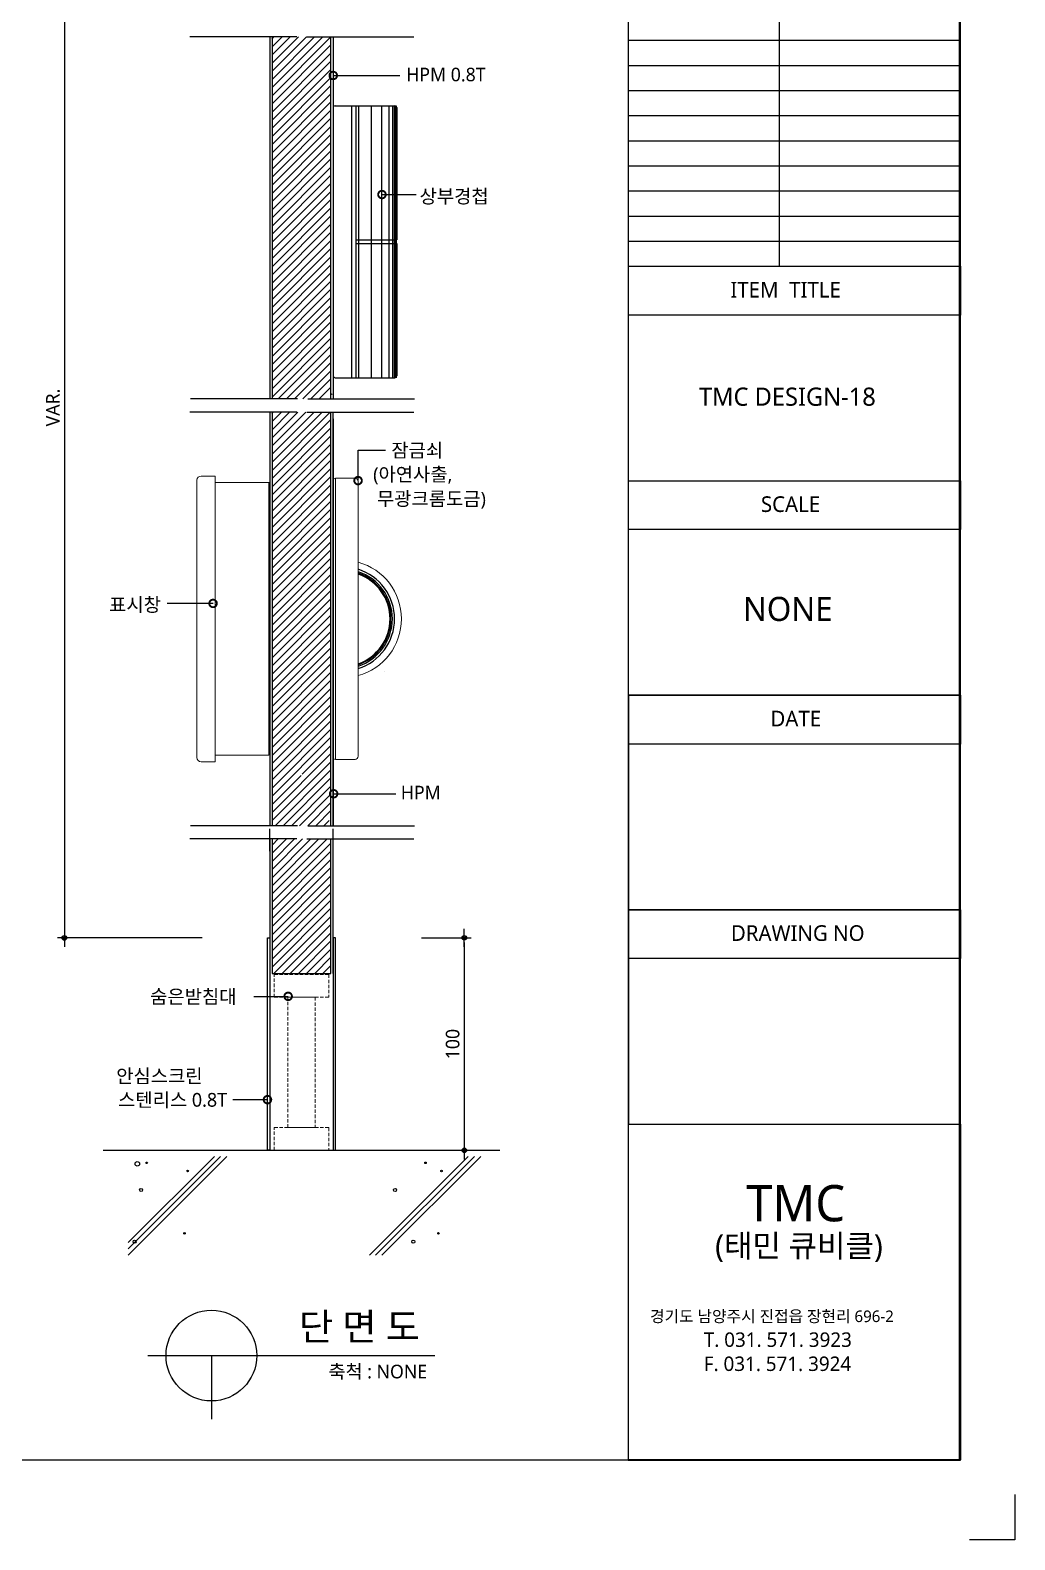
# Model space of a CAD drawing. Extents: x -256 to 8104, y -176 to 5714.
# Drawn here: x 5933 to 8104, y -176 to 3153 of the extents above; entities that cross this region are included whole.
import ezdxf
from ezdxf.enums import TextEntityAlignment as Align

# ---------------------------------------------------------------- set-up
doc = ezdxf.new("R2010")
doc.units = 0
doc.header["$LTSCALE"] = 30
doc.linetypes.add('HIDDEN', pattern=[0.375, 0.25, -0.125])
doc.layers.get('0').update_dxf_attribs({"linetype": 'CONTINUOUS'})
doc.layers.get('DEFPOINTS').update_dxf_attribs({"linetype": 'CONTINUOUS'})
for name, color, linetype in [('C', 2, 'CONTINUOUS'), ('curior-0Line', 252, 'CONTINUOUS'), ('DIM', 7, 'CONTINUOUS'), ('HAT', 8, 'CONTINUOUS'), ('HID', 9, 'HIDDEN'), ('TIT', 3, 'CONTINUOUS'), ('문자', 3, 'CONTINUOUS'), ('부자재', 4, 'CONTINUOUS'), ('잠금쇠(회전형)', 4, 'CONTINUOUS'), ('치수', 1, 'CONTINUOUS'), ('판넬', 2, 'CONTINUOUS'), ('해치', 8, 'CONTINUOUS')]:
    doc.layers.add(name, color=color, linetype=linetype)
doc.styles.add('돋움', font='malgun.ttf')
doc.dimstyles.new('10', dxfattribs={"dimscale": 10, "dimtxt": 3, "dimasz": 1, "dimexe": 1.5, "dimexo": 2, "dimgap": 1, "dimtad": 1, "dimdec": 0, "dimlunit": 6, "dimtxsty": '돋움', "dimblk": 'DIMDOT', "dimcen": -1, "dimdle": 1.5, "dimclrt": 3, "dimazin": 3, "dimtfac": 1, "dimtdec": 0, "dimtix": 1, "dimtmove": 2, "dimatfit": 3, "dimldrblk": 'DIMDOT', "dimarcsym": 0})
pattern_1 = [(45, (169867.0861172583, -48.66678681387111), (-8.980256121069154, 8.980256121069154), [])]

# ---------------------------------------------------------------- blocks, each defined once
blk = doc.blocks.new('DIMDOT')
at = {"linetype": 'Continuous'}
blk.add_line((-2, 0), (2, 0), dxfattribs=at)
for radius in [0.5, 0.25]:
    blk.add_circle((0, 0), radius, dxfattribs=at)
blk = doc.blocks.new('*D493')
at = {"layer": 'DEFPOINTS', "color": 0}
for p in [(184520.8931498132, 3617.431940513619), (184196.8373275599, 1278.480352212501), (184520.8931498132, 1278.480352212501)]:
    blk.add_point(p, dxfattribs=at)
at = {"layer": 'DIM', "color": 0, "lineweight": -2, "ltscale": 10}
for p, q in [((184500.8931498132, 3617.431940513619), (184181.8373275599, 3617.431940513619)), ((184196.8373275599, 3607.431940513619), (184196.8373275599, 1288.480352212501)), ((184500.8931498132, 1278.480352212501), (184181.8373275599, 1278.480352212501))]:
    blk.add_line(p, q, dxfattribs=at)
at = {"layer": 'DIM', "color": 0, "lineweight": -2, "xscale": 10, "yscale": 10, "zscale": 10}
for p, rotation in [((184196.8373275599, 3617.431940513619), 90), ((184196.8373275599, 1278.480352212501), 270)]:
    blk.add_blockref('DIMDOT', p, dxfattribs=dict(at, rotation=rotation))
at = {"layer": 'DIM', "color": 3, "insert": (184171.6029525599, 2447.95614636306), "char_height": 30, "attachment_point": 5, "rotation": 90, "style": '돋움'}
blk.add_mtext('VAR.', dxfattribs=at)
blk = doc.blocks.new('A$C13EB2441')
for p, q in [((0.8368111187810428, 7.374726000362898), (0.8368111187810428, 14.11461864703324)), ((0.8368111187810428, 6.73989023312788), (0.8368111187810428, -2.413542461e-06))]:
    blk.add_line(p, q)
blk = doc.blocks.new('_DOTSMALL')
at = {"color": 0, "linetype": 'ByBlock', "const_width": 0.5}
blk.add_lwpolyline([(-0.0625, 0, 1), (0.0625, 0, 1)], format="xyb", close=True, dxfattribs=at)
blk = doc.blocks.new('A$C63EC304E')
at = {"layer": '치수', "color": 1, "xscale": 2.5, "yscale": 2.5, "zscale": 2.5, "rotation": 234.3098741996962}
blk.add_blockref('_DOTSMALL', (0.3122711487351353, 0.3122689042671141), dxfattribs=at)
blk = doc.blocks.new('A$C2BC9653E')
at = {"layer": '치수', "xscale": 0.3333333333333333, "yscale": 0.3333333333333333, "zscale": 0.3333333333333333}
blk.add_blockref('A$C63EC304E', (7.59378804105e-05, 7.69076509641e-05), dxfattribs=at)
blk = doc.blocks.new('A$C7FC71301')
at = {"layer": '치수', "rotation": 180}
blk.add_blockref('A$C2BC9653E', (0.2083304700627195, 0.2083319399498578), dxfattribs=at)
blk = doc.blocks.new('A$C4A20372B')
at = {"layer": '치수'}
blk.add_blockref('A$C7FC71301', (0, 0), dxfattribs=at)
blk = doc.blocks.new('A$C566469F5')
at = {"layer": '치수'}
blk.add_blockref('A$C4A20372B', (1.4837169147e-06, -7.523958629e-07), dxfattribs=at)
blk = doc.blocks.new('A$C7E317CD4')
at = {"layer": '해치', "xscale": 2, "yscale": 2, "zscale": 2}
blk.add_blockref('A$C566469F5', (-7.38963099138e-05, -7.19324398233e-05), dxfattribs=at)
blk = doc.blocks.new('A$C601D7F27')
at = {"layer": '치수'}
blk.add_blockref('A$C7E317CD4', (7.25629724911e-05, 7.2882110544e-05), dxfattribs=at)
blk = doc.blocks.new('A$C38802C08')
at = {"layer": '치수'}
blk.add_blockref('A$C601D7F27', (2.970571586e-06, 3.044569894e-06), dxfattribs=at)
blk = doc.blocks.new('*D494')
at = {"layer": 'DEFPOINTS', "color": 0}
for p in [(184964.371353123, 1278.488847348199), (184964.371353123, 810.2121733670074), (185078.6978100966, 810.2121733670074)]:
    blk.add_point(p, dxfattribs=at)
at = {"layer": 'DIM', "color": 0, "lineweight": -2, "ltscale": 10}
for p, q in [((184984.371353123, 1278.488847348199), (185093.6978100966, 1278.488847348199)), ((185078.6978100966, 1268.488847348199), (185078.6978100966, 820.2121733670074)), ((184984.371353123, 810.2121733670074), (185093.6978100966, 810.2121733670074))]:
    blk.add_line(p, q, dxfattribs=at)
at = {"layer": 'DIM', "color": 0, "lineweight": -2, "xscale": 10, "yscale": 10, "zscale": 10}
for p, rotation in [((185078.6978100966, 1278.488847348199), 90), ((185078.6978100966, 810.2121733670074), 270)]:
    blk.add_blockref('DIMDOT', p, dxfattribs=dict(at, rotation=rotation))
at = {"layer": 'DIM', "color": 3, "insert": (185053.1169677053, 1044.350510357603), "char_height": 30, "attachment_point": 5, "rotation": 90, "style": '돋움'}
blk.add_mtext('100', dxfattribs=at)
blk = doc.blocks.new('DESIGN-18', base_point=(178188.5668770504, 127.0968374573881))
at = {"layer": 'HAT'}
h = blk.add_hatch(dxfattribs=at)
h.set_pattern_fill('ANSI31', color=256, scale=4, style=0)
h.set_pattern_definition(pattern_1)
edge = h.paths.add_edge_path()
edge.add_line((184784.691275369, 3216.691458573318), (184725.2816122938, 3216.691458573318))
edge.add_arc((184723.1982789604, 3216.691458573318), 2.083333333334504, -54.30987419960502, 1.2522605175036006e-10, ccw=False)
edge.add_arc((184723.1982789604, 3216.691458573318), 2.083333333334504, 125.69012580032211, 305.69012580032205, ccw=False)
edge.add_arc((184723.1982789604, 3216.691458573318), 2.083333333334504, 1.2511236491263844e-10, 125.69012580024909, ccw=False)
edge.add_line((184725.2816122939, 3216.691458573318), (184784.6912753691, 3216.691458573318))
edge.add_line((184784.691275369, 3216.691458573318), (184784.691275369, 3265.449710826346))
edge.add_line((184784.691275369, 3265.449710826608), (184774.4346896141, 3265.449710826608))
edge.add_spline(control_points=[(184771.6161009331, 3257.647070949883), (184772.5612966021, 3260.273803567965), (184773.506492271, 3262.900536186047), (184774.4346896141, 3265.449710826608)], knot_values=[0, 0, 0, 0, 0.152075640062739, 0.152075640062739, 0.152075640062739, 0.152075640062739], degree=3, periodic=0)
edge.add_line((184774.4346896141, 3265.449710826608), (184719.691275369, 3265.449710826608))
edge.add_line((184719.691275369, 3265.449710826608), (184719.691275369, 2466.927428758456))
edge.add_line((184719.691275369, 2466.927428758456), (184776.4257039979, 2466.927428758456))
edge.add_spline(control_points=[(184776.4257039979, 2466.927428758456), (184779.6095803749, 2475.671535793212), (184782.5934531138, 2483.503089555292), (184784.691275369, 2487.29187551605)], knot_values=[0.152075640062739, 0.152075640062739, 0.152075640062739, 0.152075640062739, 0.6737212162656254, 0.6737212162656254, 0.6737212162656254, 0.6737212162656254], degree=3, periodic=0)
edge.add_spline(control_points=[(184787.1151145358, 2466.927428758456), (184787.6331625254, 2476.946652409373), (184788.7182546555, 2492.25468874861), (184785.7991198526, 2489.292705479297), (184784.691275369, 2487.29187551605)], knot_values=[0.6737212162656256, 0.6737212162656256, 0.6737212162656256, 0.6737212162656256, 1.332502940259612, 1.607980127365805, 1.607980127365805, 1.607980127365805, 1.607980127365805], degree=3, periodic=0)
edge.add_line((184784.6912753693, 2487.29187551605), (184784.6912753692, 3216.69145857326))
h.paths.add_polyline_path([(184719.691275369, 3265.449710826608), (184654.691275369, 3265.449710826608), (184654.691275369, 2466.927428758456), (184719.691275369, 2466.927428758456)])
h = blk.add_hatch(dxfattribs=at)
h.set_pattern_fill('ANSI31', color=256, scale=4, style=0)
h.set_pattern_definition(pattern_1)
h.paths.add_polyline_path([(184719.691275369, 1981.382348113679), (184654.691275369, 1981.382348113679), (184654.6912753693, 1525.867846999303), (184719.691275369, 1525.867846999303), (184719.691275369, 1635.322062594336, -0.5678250454467012), (184719.691275369, 1638.900242354241)])
h.paths.add_polyline_path([(184784.691275369, 1981.382348113679), (184719.691275369, 1981.382348113679), (184719.691275369, 1638.900242354241, -0.5821424681090626), (184722.8420519933, 1637.111152474056), (184784.6912753693, 1637.111152474056)])
edge = h.paths.add_edge_path()
edge.add_line((184784.691275369, 1637.111152474056), (184722.8420519934, 1637.111152474056))
edge.add_arc((184720.7587186602, 1637.111152474056), 2.083333333334504, -54.30987419960502, 1.2522605175036006e-10, ccw=False)
edge.add_arc((184720.7587186602, 1637.111152474056), 2.083333333334505, 239.17799095077072, 305.6901258001189, ccw=False)
edge.add_line((184719.691275369, 1635.322062594336), (184719.691275369, 1525.867846999041))
edge.add_line((184719.691275369, 1525.867846999303), (184776.4257039979, 1525.867846999303))
edge.add_spline(control_points=[(184776.4257039979, 1525.867846999303), (184779.6095803749, 1534.611954034292), (184782.5934531138, 1542.443507796372), (184784.691275369, 1546.232293756897)], knot_values=[0.152075640062739, 0.152075640062739, 0.152075640062739, 0.152075640062739, 0.6737212162656256, 0.6737212162656256, 0.6737212162656256, 0.6737212162656256], degree=3, periodic=0)
edge.add_line((184784.6912753693, 1546.232293756897), (184784.6912753692, 1637.111152474201))
h.paths.add_polyline_path([(184719.691275369, 2437.901068329331), (184654.691275369, 2437.901068329331), (184654.691275369, 1981.382348113679), (184719.691275369, 1981.382348113679)])
edge = h.paths.add_edge_path()
edge.add_line((184784.691275369, 2437.901068329331), (184774.4346896141, 2437.901068329331))
edge.add_spline(control_points=[(184771.6161009331, 2430.098428453304), (184772.5612966021, 2432.725161071387), (184773.506492271, 2435.351893688771), (184774.4346896141, 2437.901068329331)], knot_values=[0, 0, 0, 0, 0.152075640062739, 0.152075640062739, 0.152075640062739, 0.152075640062739], degree=3, periodic=0)
edge.add_line((184774.4346896141, 2437.901068329331), (184719.6912753691, 2437.901068329331))
edge.add_line((184719.691275369, 2437.901068329331), (184719.691275369, 1981.382348113562))
edge.add_line((184719.691275369, 1981.382348113679), (184784.691275369, 1981.382348113679))
edge.add_line((184784.691275369, 1981.382348113679), (184784.691275369, 2437.901068329448))
at = {"layer": 'HAT', "transparency": 33554687}
h = blk.add_hatch(dxfattribs=at)
h.set_pattern_fill('ANSI31', color=256, scale=4, style=0)
h.set_pattern_definition(pattern_1)
h.paths.add_polyline_path([(184709.1208698502, 1496.841486570113), (184654.691275369, 1496.841486570178), (184654.6912753693, 1200.05288133603), (184719.691275369, 1200.05288133603), (184719.691275369, 1496.841486570113)])
h.paths.add_polyline_path([(184784.6912753693, 1496.841486570113), (184731.3401217034, 1496.841486570113), (184719.691275369, 1496.841486570113), (184719.691275369, 1200.05288133603), (184784.6912753693, 1200.05288133603)])
blk.add_line((184282.5345749181, 810.2121733670074), (185156.8479758202, 810.2121733670074))
at = {"color": 2}
for p, q in [((186292.7166081169, 51.3332131861298), (186292.7166081169, -48.6667868138702)), ((186292.7166081169, 51.3332131861298), (186292.7166081169, -48.6667868138702)), ((186292.7166081169, 51.3332131861298), (186292.7166081169, -48.6667868138702)), ((186292.7166081169, -48.6667868138702), (186192.7166081169, -48.6667868138702)), ((186292.7166081169, -48.6667868138702), (186192.7166081169, -48.6667868138702)), ((186292.7166081169, -48.6667868138702), (186192.7166081169, -48.6667868138702))]:
    blk.add_line(p, q, dxfattribs=at)
for points in [[(178187.8749143864, 5665.490801966159), (185440.2166081169, 5665.490801966159), (185440.2166081169, 127.1756244060978), (178187.8749143864, 127.1756244060978)], [(178187.8749143864, 5665.490801966159), (185440.2166081169, 5665.490801966159), (185440.2166081169, 127.1756244060978), (178187.8749143864, 127.1756244060978)], [(178187.8749143864, 5665.490801966159), (186169.79099889, 5665.490801966159), (186169.79099889, 127.1756244060978), (178187.8749143864, 127.175624406098)], [(184644.6912753693, 1278.4803522125), (184649.6912753693, 1278.4803522125), (184649.6912753693, 810.2121733670074), (184644.6912753693, 810.2121733670074)], [(184794.6912753693, 1278.4803522125), (184789.6912753693, 1278.4803522125), (184789.6912753693, 810.2121733670074), (184794.6912753693, 810.2121733670074)]]:
    blk.add_lwpolyline(points, close=True, dxfattribs=at)
at = {"layer": 'C'}
for p, q in [((184654.691275369, 3265.449710826608), (184654.691275369, 2466.927428758456)), ((184784.691275369, 2466.927428758456), (184784.691275369, 3265.449710826608)), ((184654.691275369, 2437.901068329331), (184654.691275369, 1525.867846999303)), ((184784.691275369, 1525.867846999303), (184784.691275369, 2437.901068329331)), ((184654.691275369, 1496.841486570178), (184654.6912753693, 1200.05288133603)), ((184784.6912753693, 1200.05288133603), (184784.6912753693, 1496.841486570178)), ((184654.6912753693, 1200.05288133603), (184784.6912753693, 1200.05288133603))]:
    blk.add_line(p, q, dxfattribs=at)
at = {"layer": 'curior-0Line'}
for p, q in [((185440.2166081169, 5665.490801966159), (185440.2166081169, 127.9295974690172)), ((185772.8107185107, 3313.041714432172), (185772.8107185107, 2759.285593982458)), ((185440.5570462408, 3257.6661023872), (186172.6544210963, 3257.6661023872)), ((185440.5570462408, 3202.290490342229), (186172.6544210963, 3202.290490342229)), ((185440.5570462408, 3146.914878297257), (186172.6544210963, 3146.914878297257)), ((185440.5570462408, 3091.539266252286), (186172.6544210963, 3091.539266252286)), ((185440.5570462408, 3036.163654207315), (186172.6544210963, 3036.163654207315)), ((185440.5570462408, 2980.788042162342), (186172.6544210963, 2980.788042162342)), ((185440.5570462408, 2925.412430117372), (186172.6544210963, 2925.412430117372)), ((185440.5570462408, 2870.0368180724), (186172.6544210963, 2870.0368180724)), ((185440.5570462408, 2814.661206027429), (186172.6544210963, 2814.661206027429)), ((185440.5570462408, 2759.285593982458), (186172.6544210963, 2759.285593982458))]:
    blk.add_line(p, q, dxfattribs=at)
for points in [[(186172.6544210963, 5665.490801966159), (185440.2166081169, 5665.490801966159), (185440.2166081169, 127.1756244060989), (186172.6544210963, 127.1756244060989)], [(185440.5570462408, 2759.285593982458), (186172.6544210963, 2759.285593982458), (186172.6544210963, 2651.558555693259), (185440.5570462408, 2651.558555693259)], [(185440.5570462408, 2286.384789212685), (186172.6544210963, 2286.384789212685), (186172.6544210963, 2178.657750923487), (185440.5570462408, 2178.657750923487)], [(185440.5570462408, 1340.583179673142), (186172.6544210963, 1340.583179673142), (186172.6544210963, 1813.483984442914), (185440.5570462408, 1813.483984442914)], [(185440.5570462408, 1813.483984442914), (186172.6544210963, 1813.483984442914), (186172.6544210963, 1705.756946153715), (185440.5570462408, 1705.756946153715)], [(185440.5570462408, 867.682374903371), (186172.6544210963, 867.682374903371), (186172.6544210963, 1340.583179673142), (185440.5570462408, 1340.583179673142)], [(185440.5570462408, 1340.583179673142), (186172.6544210963, 1340.583179673142), (186172.6544210963, 1232.856141383944), (185440.5570462408, 1232.856141383944)], [(186172.6544210963, 127.9295974690167), (185440.8559265454, 127.9295974690167), (185440.8559265454, 867.682374903371), (186172.6544210963, 867.682374903371)]]:
    blk.add_lwpolyline(points, close=True, dxfattribs=at)
at = {"layer": 'HAT'}
for radius, start, end in [(114.6159394568812, 287.4040270896775, 72.59597291032249), (109.6159394568812, 288.2251155993633, 71.77488440063672), (106.6159394568812, 288.7567865292983, 71.24321347070176), (104.6159394568812, 289.1291675933568, 70.87083240664319)]:
    blk.add_arc((184810.4220305219, 1981.884457664085), radius, start, end, dxfattribs=at)
at = {"layer": 'HID', "lineweight": 15}
for points in [[(184659.6912753693, 1197.631175967195), (184779.6912753693, 1197.631175967195), (184779.6912753693, 1147.631175967195), (184659.6912753693, 1147.631175967195)], [(184689.6912753693, 1147.631175967195), (184749.6912753693, 1147.631175967195), (184749.6912753693, 860.2121733670074), (184689.6912753693, 860.2121733670074)], [(184659.6912753693, 860.2121733670074), (184779.6912753693, 860.2121733670074), (184779.6912753693, 810.2121733670074), (184659.6912753693, 810.2121733670074)]]:
    blk.add_lwpolyline(points, close=True, dxfattribs=at)
at = {"layer": 'TIT', "color": 7}
for p, q in [((184380.9785430427, 357.5549751972585), (185013.6814802836, 357.5549751972585)), ((184521.3048188879, 357.5549751972585), (184521.3048188879, 217.5549751972585))]:
    blk.add_line(p, q, dxfattribs=at)
blk.add_circle((184520.9785430428, 357.5549751972585), 100, dxfattribs=at)
at = {"layer": '부자재'}
for p, q in [((184789.691275369, 3109.493651353507), (184789.691275369, 2517.493651353274)), ((184793.6912753693, 3113.49365135374), (184925.691275369, 3113.49365135374)), ((184829.691275369, 3113.49365135374), (184829.691275369, 2513.49365135374)), ((184839.7666992428, 3113.49365135374), (184839.7666992428, 2513.49365135374)), ((184929.691275369, 3109.493651353507), (184929.691275369, 2817.493651353274)), ((184839.7666992428, 2817.493651353274), (184929.691275369, 2817.493651353274)), ((184839.7666992428, 2809.493651353507), (184929.691275369, 2809.493651353507)), ((184928.4386690754, 2817.493651353274), (184928.4386690754, 2809.493651353507)), ((184929.691275369, 2809.493651353507), (184929.6912753693, 2517.493651353274)), ((184793.691275369, 2513.49365135374), (184925.691275369, 2513.49365135374))]:
    blk.add_line(p, q, dxfattribs=at)
for centre, start, end in [((184793.6912753693, 3109.493651353507), 90, 180), ((184925.691275369, 3109.493651353507), 0, 90), ((184793.691275369, 2517.493651353274), 180, 270), ((184925.691275369, 2517.493651353274), 270, 0)]:
    blk.add_arc(centre, 4, start, end, dxfattribs=at)
at = {"layer": '잠금쇠(회전형)', "linetype": 'Continuous', "lineweight": 15}
for p, q in [((184498.7710679254, 2296.884457659428), (184529.691275369, 2296.884457659428)), ((184529.691275369, 2296.884457641965), (184529.691275369, 1666.884457659428)), ((184488.8161340637, 2287.832767636967), (184488.8161340637, 1675.936147681889)), ((184647.7517191316, 2282.627812823929), (184529.691275369, 2282.627812823929)), ((184647.7517191336, 2282.627812823034), (184647.7517191336, 1681.141102495589)), ((184649.691275369, 1683.947427330524), (184649.691275369, 2279.82148799811)), ((184789.691275369, 2286.884457664084), (184789.691275369, 1671.884457664084)), ((184794.691275369, 2291.884457664084), (184837.7045590356, 2291.884457664084)), ((184794.691275369, 1671.884457664084), (184794.691275369, 2291.884457664084)), ((184844.7045590356, 2284.884457664084), (184844.7045590356, 1678.884457664084)), ((184903.5061730713, 1865.448112459373), (184903.4994164998, 1865.402976182508)), ((184529.691275369, 1666.884457659428), (184498.7710679254, 1666.884457659428)), ((184647.7517191316, 1681.141102477464), (184529.691275369, 1681.141102477464)), ((184837.7045590356, 1671.884457664084), (184794.691275369, 1671.884457664084))]:
    blk.add_line(p, q, dxfattribs=at)
for centre, radius, start, end in [((184498.7710679254, 2286.884457659428), 10, 90, 174.5584072189758), ((184646.691275369, 2279.82148799811), 3.000000000000114, 0, 69.29960732726084), ((184794.691275369, 2286.884457664084), 5, 90, 180), ((184837.7045590356, 2284.884457664084), 7, 0, 90), ((184810.4220305219, 1981.884457664085), 129.6159394568812, 285.3368380532074, 74.6631619467927), ((184498.7710679254, 1676.884457659428), 10, 185.4415927810255, 270), ((184646.691275369, 1683.947427320512), 3.000000000000114, 290.7003926727407, 0), ((184794.691275369, 1676.884457664084), 5, 180, 270), ((184837.7045590356, 1678.884457664084), 7, 270, 0)]:
    blk.add_arc(centre, radius, start, end, dxfattribs=at)
at = {"layer": '치수'}
for p, q in [((184788.7232773195, 3180.077405053409), (184936.7947382362, 3180.077405053409)), ((184896.2005121099, 2917.542029638528), (184972.7292184237, 2917.542029638528)), ((184844.4356648146, 2286.805971388299), (184844.4356648146, 2353.675008716122)), ((184844.4356648146, 2353.675008716122), (184904.7078240278, 2353.675008716122)), ((184524.7262524726, 2016.003480997155), (184423.3056762893, 2016.003480997155)), ((184789.691275369, 1596.366328090182), (184928.0069035922, 1596.366328090182)), ((184614.250771941, 1149.629128964086), (184690.2815817304, 1149.629128964086)), ((184568.6604655798, 921.8633084103717), (184644.6912753693, 921.8633084103717))]:
    blk.add_line(p, q, dxfattribs=at)
at = {"layer": '판넬', "color": 1}
for p, q in [((184649.691275369, 3265.449710826608), (184649.691275369, 2466.927428758456)), ((184789.691275369, 3265.449710826608), (184789.691275369, 2466.927428758456)), ((184649.691275369, 3233.22021610172), (184649.691275369, 2513.22021610172)), ((184789.691275369, 3233.22021610172), (184789.691275369, 2513.22021610172)), ((184649.691275369, 2437.901068329331), (184649.691275369, 1525.867846999303)), ((184789.691275369, 1525.867846999303), (184789.691275369, 2437.901068329331)), ((184789.691275369, 2423.005917501389), (184789.691275369, 1525.867846999303)), ((184649.691275369, 1469.826843960895), (184649.691275369, 1519.179094676685)), ((184789.691275369, 1469.826843960895), (184789.691275369, 1519.179094676685)), ((184649.691275369, 1496.841486570178), (184649.6912753693, 1200.05288133603)), ((184789.6912753693, 1200.05288133603), (184789.6912753693, 1496.841486570178))]:
    blk.add_line(p, q, dxfattribs=at)
at = {"layer": '해치'}
for p, q in [((184845.9002479004, 2513.49365135374), (184845.9002479004, 3113.49365135374)), ((184873.8321994719, 2513.49365135374), (184873.8321994719, 3113.49365135374)), ((184896.5675276363, 2513.49365135374), (184896.5675276363, 3113.49365135374)), ((184913.2899938986, 2513.49365135374), (184913.2899938986, 3113.49365135374)), ((184920.7802371994, 2513.49365135374), (184920.7802371994, 3113.49365135374)), ((184924.5826530185, 2513.49365135374), (184924.5826530185, 3113.49365135374)), ((184927.1659882137, 2513.49365135374), (184927.1659882137, 3113.49365135374)), ((184928.646338863, 2513.49365135374), (184928.646338863, 3113.49365135374)), ((184929.1688071162, 2817.493651353274), (184929.1688071162, 3113.49365135374)), ((184929.5171312509, 2817.493651353274), (184929.5171312509, 3113.49365135374)), ((184929.1688071162, 2513.49365135374), (184929.1688071162, 2809.493651353507)), ((184929.5171312509, 2513.49365135374), (184929.5171312509, 2809.493651353507)), ((184337.2667228325, 606.5549675911288), (184527.5233590909, 796.8116038491107)), ((184337.2667228325, 578.7460622464396), (184555.3322644351, 796.8116038491107)), ((184869.3681197382, 578.7460622464396), (185087.4336613406, 796.8116038491107)), ((184897.1770250824, 578.7460622464396), (185115.2425666849, 796.8116038491107))]:
    blk.add_line(p, q, dxfattribs=at)
at = {"layer": '해치', "color": 2}
for p, q in [((184337.2667228325, 592.6505149191335), (184541.4278117629, 796.8116038491107)), ((184883.27257241, 578.7460622464396), (185101.3381140126, 796.8116038491107))]:
    blk.add_line(p, q, dxfattribs=at)
at = {"layer": '해치'}
for centre, radius in [((184357.6745276741, 780.2162160107955), 5.038084173737096), ((184378.5138312258, 782.5760388211902), 1.679345652889344), ((184468.5126155716, 764.6762034709654), 1.67939286795841), ((184993.1562813901, 782.5760388211902), 1.679345652889344), ((185028.4229178216, 764.6762034709654), 1.67939286795841), ((184366.0713503688, 722.7196037355434), 3.356536528485852), ((184925.9816526185, 722.7196037355434), 3.356536528485852), ((184351.643970274, 608.5976289434448), 3.356509810849228), ((184461.7951857449, 627.0585531327497), 1.67826826423935), ((184966.2864204386, 608.5976289434448), 3.356509810849228), ((185021.7054879948, 627.0585531327497), 1.67826826423935)]:
    blk.add_circle(centre, radius, dxfattribs=at)
at = {"xscale": 35, "yscale": 35, "zscale": 35, "rotation": 270}
for p in [(184473.2247116907, 3294.738099983646), (184475.2157260744, 2496.215817915494), (184473.2247116907, 2467.189457487068), (184475.2157260744, 1555.156236156574), (184473.2247116907, 1526.129875727449)]:
    blk.add_blockref('A$C13EB2441', p, dxfattribs=at)
at = {"layer": '해치', "xscale": -20, "yscale": 20, "zscale": 20, "rotation": 180}
for p in [(184785.5246173049, 3184.244070744128), (184893.0018520946, 2921.708695329246), (184786.4926153541, 1600.5329937809)]:
    blk.add_blockref('A$C38802C08', p, dxfattribs=at)
at = {"layer": '해치', "yscale": 20, "zscale": 20}
for p, xscale in [((184848.6023228787, 2282.639305697581), -20), ((184528.8929105367, 2011.836815306437), -20), ((184686.1149236663, 1145.462463273368), 20), ((184640.5246173052, 917.6966427196535), 20)]:
    blk.add_blockref('A$C38802C08', p, dxfattribs=dict(at, xscale=xscale))
at = {"layer": 'curior-0Line', "color": 8, "char_height": 34.55438191606217, "attachment_point": 1}
for s, insert, width in [('{\\fMalgun Gothic|b0|i0|c129|p50;\\C0;ITEM  TITLE}', (185665.5668770504, 2725.096837457388), 397.4483411115158), ('{\\fMalgun Gothic|b0|i0|c129|p50;\\C0;SCALE}', (185732.839204548, 2252.196032687615), 191.8949862239867), ('{\\fMalgun Gothic|b0|i0|c129|p50;\\C0;DATE}', (185753.8374159832, 1779.295227917845), 397.4483411115158), ('{\\fMalgun Gothic|b0|i0|c129|p50;\\C0;DRAWING NO}', (185666.6344120203, 1306.394423148073), 453.0281393641591)]:
    blk.add_mtext(s, dxfattribs=dict(at, insert=insert, width=width))
at = {"layer": 'curior-0Line', "color": 3, "width": 510.128187386095, "attachment_point": 1}
for s, insert, char_height in [('{\\f맑은 고딕;TMC DESIGN-18}', (185596.2533401757, 2491.903449242693), 40), ('{\\f맑은 고딕|c129|p50;\\C3;NONE\\C0;}', (185693.2190062604, 2030.45998359067), 53.1606)]:
    blk.add_mtext(s, dxfattribs=dict(at, insert=insert, char_height=char_height))
at = {"layer": 'TIT', "style": '돋움'}
for s, height, p in [('(태민 큐비클)', 50, (186001.5741746778, 574.6672150596477)), ('단 면 도', 60, (184980.768448578, 391.1377783255457))]:
    blk.add_text(s, height=height, dxfattribs=at).set_placement(p, align=Align.RIGHT)
blk.add_text('축척 : NONE', height=30, dxfattribs=at).set_placement((184779.107863516, 307.3390870751618))
at = {"layer": '문자', "style": '돋움'}
for s, p in [('HPM 0.8T', (184950.6153001872, 3167.257002826889)), ('HPM', (184938.715962377, 1583.950534751624))]:
    blk.add_text(s, height=29.99999394471062, dxfattribs=at).set_placement(p)
for s, height, p in [('상부경첩', 30.33655341585618, (185056.3136420312, 2914.02325953891)), ('잠금쇠', 30.33655341585617, (184974.8062726398, 2353.872690343591)), ('무광크롬도금)', 30.33655341585618, (185006.2198730171, 2245.39283965208)), ('표시창', 30.33655341585618, (184352.5677721497, 2013.587163162869)), ('숨은받침대', 30.33655341585617, (184481.1382061731, 1149.509103050156)), ('안심스크린', 30.33655341585617, (184406.3580653721, 974.5425768485152)), ('스텐리스 0.8T', 30.33655341585617, (184435.5478998119, 921.7432824964421))]:
    blk.add_text(s, height=height, dxfattribs=at).set_placement(p, align=Align.MIDDLE)
at = {"layer": '문자', "color": 3, "style": '돋움'}
blk.add_text('(아연사출,', height=30.33655341585618, dxfattribs=at).set_placement((184965.1376776898, 2299.389812594339), align=Align.MIDDLE)
blk.add_text('TMC', height=80, dxfattribs=at).set_placement((185918.5517372366, 653.5385306288027), align=Align.RIGHT)
at = {"layer": '문자', "color": 3, "insert": (185488.307831082, 456.8940610671953), "char_height": 25.5171, "width": 722.9292041104602, "attachment_point": 1}
blk.add_mtext('{\\f맑은 고딕|c129|p50;\\C256;경기도 남양주시 진접읍 장현리 696-2}', dxfattribs=at)
at = {"layer": '문자', "insert": (185596.0550190467, 408.6536825928538), "char_height": 31.8964, "width": 581.4661894071285, "attachment_point": 1}
blk.add_mtext('{\\f맑은 고딕|c129|p50;\\C0; \\C256;T. 031. 571. 3923\\f굴림|c129|p50;       \\P\\f맑은 고딕|c129|p50; F. 031. 571. 3924\\C0;}', dxfattribs=at)
at = {"layer": 'DIM', "ltscale": 10}
for base, p1, p2, text, picture, middle in [((184196.8373275599, 1278.480352212501), (184520.8931498132, 3617.431940513619), (184520.8931498132, 1278.480352212501), 'VAR.', '*D493', (184171.6029525599, 2447.95614636306)), ((185078.6978100966, 810.2121733670074), (184964.371353123, 1278.488847348199), (184964.371353123, 810.2121733670074), '100', '*D494', (185053.1169677053, 1044.350510357603))]:
    dim = blk.add_linear_dim(base=base, p1=p1, p2=p2, angle=90, text=text, dimstyle='10', override={"dimtxsty": '돋움'}, dxfattribs=at)
    dim.commit()
    dim.dimension.update_dxf_attribs({"geometry": picture, "text_midpoint": middle})

msp = doc.modelspace()

# ---------------------------------------------------------------- block references
msp.add_blockref('DESIGN-18', (0, 0))

doc.saveas('drawing.dxf')
